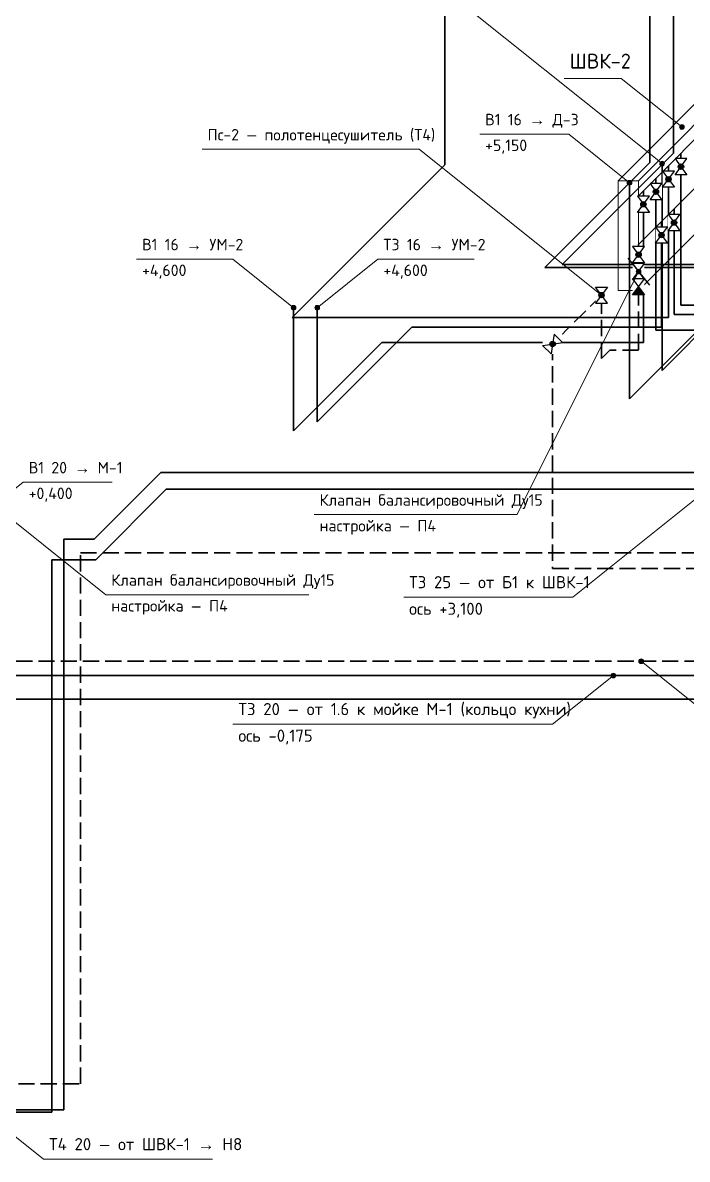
# Paper-space layout 'Лист' of a CAD drawing. Header units: millimetres. Extents: x 0 to 594, y 0 to 420.
# Drawn here: x 200.8 to 299.3, y 163.5 to 331.9 of the extents above; entities that cross this region are included whole.
import ezdxf
from ezdxf.enums import TextEntityAlignment as Align

# ---------------------------------------------------------------- set-up
doc = ezdxf.new("R2010")
doc.units = ezdxf.units.MM
doc.linetypes.add('ОВ_ШТРИХ', pattern=[330, 240, -90])
for name, color, linetype, lineweight in [('ВК_арматура', 7, 'Continuous', 25), ('ВК_В1', 150, 'Continuous', 35), ('ВК_марки', 7, 'Continuous', 18), ('ВК_оборуд_тонк', 8, 'Continuous', 18), ('ВК_Т3', 1, 'Continuous', 35), ('ВК_Т4', 30, 'Continuous', 35)]:
    doc.layers.add(name, color=color, linetype=linetype, lineweight=lineweight)
doc.styles.add('GOST', font='isocpeur.ttf', dxfattribs={"width": 0.9})

psp = doc.layouts.new('Лист')

# ---------------------------------------------------------------- hatches: boundary and pattern name
at = {"layer": 'ВК_марки'}
h = psp.add_hatch(color=7, dxfattribs=at)
edge = h.paths.add_edge_path()
edge.add_arc((298.47, 316.45), 0.35, 0, 360)
h = psp.add_hatch(color=7, dxfattribs=at)
edge = h.paths.add_edge_path()
edge.add_arc((290.71, 308.19), 0.35, 0, 360)
h = psp.add_hatch(color=7, dxfattribs=at)
edge = h.paths.add_edge_path()
edge.add_arc((240.94, 289.67), 0.35, 0, 360)
h = psp.add_hatch(color=7, dxfattribs=at)
edge = h.paths.add_edge_path()
edge.add_arc((244.44, 289.67), 0.35, 0, 360)
h = psp.add_hatch(color=7, dxfattribs=at)
edge = h.paths.add_edge_path()
edge.add_arc((292.44, 237.29), 0.35, 0, 360)
h = psp.add_hatch(color=7, dxfattribs=at)
edge = h.paths.add_edge_path()
edge.add_arc((288.32, 235.17), 0.35, 0, 360)

# ---------------------------------------------------------------- linework, layer by layer
at = {"layer": 'ВК_В1', "lineweight": 35}
for points in [[(263.36, 310.84), (263.36, 339.09)], [(293.72, 311.19), (293.72, 335.69)], [(305.15, 319.37), (292.07, 306.29)], [(298.34, 312.57), (298.34, 290.07)], [(256.64, 304.12), (263.36, 310.84)], [(287, 304.48), (293.72, 311.19)], [(296.49, 310.71), (296.49, 288.21)], [(290.71, 276.19), (290.71, 308.19)], [(294.63, 308.86), (294.63, 286.36)], [(292.77, 307), (292.77, 284.5)], [(240.74, 288.21), (256.64, 304.12)], [(278.16, 295.64), (287, 304.48)], [(303.91, 295.64), (278.16, 295.64)], [(240.94, 271.42), (240.94, 289.67)], [(298.34, 290.07), (358.59, 290.07)], [(296.49, 288.21), (240.74, 288.21)], [(300.88, 286.36), (290.71, 276.19)], [(294.63, 286.36), (300.88, 286.36)], [(254.02, 284.5), (240.94, 271.42)], [(292.77, 284.5), (254.02, 284.5)], [(221.29, 265.26), (211.39, 255.36)], [(380.79, 265.26), (221.29, 265.26)], [(211.39, 255.36), (206.89, 255.36)], [(206.89, 255.36), (206.89, 170.86)], [(384.2, 231.67), (182.7, 231.67)], [(206.89, 170.86), (173.39, 170.86)]]:
    psp.add_lwpolyline(points, dxfattribs=at)
at = {"layer": 'ВК_марки'}
for points in [[(298.47, 316.45), (289.47, 323.65)], [(290.71, 308.19), (281.71, 315.39)], [(240.94, 289.67), (231.94, 296.87)], [(244.44, 289.67), (253.44, 296.87)], [(191.89, 256.62), (200.89, 263.82)], [(302.3, 262.77), (282.3, 246.77)], [(199.13, 258.36), (213.13, 247.16)], [(292.44, 237.29), (319.44, 215.69)], [(288.32, 235.17), (279.32, 227.97)], [(189.91, 174.71), (203.91, 163.51)]]:
    psp.add_lwpolyline(points, dxfattribs=at)
for centre in [(298.47, 316.45), (290.71, 308.19), (240.94, 289.67), (244.44, 289.67), (292.44, 237.29), (288.32, 235.17)]:
    psp.add_circle(centre, 0.35, dxfattribs=at)
at = {"layer": 'ВК_оборуд_тонк'}
for points in [[(289.02, 308.49), (304.93, 324.4), (307.93, 324.4), (292.02, 308.49)], [(292.02, 292.24), (307.93, 308.15), (307.93, 324.4)]]:
    psp.add_lwpolyline(points, dxfattribs=at)
psp.add_lwpolyline([(289.02, 292.24), (292.02, 292.24), (292.02, 308.49), (289.02, 308.49)], close=True, dxfattribs=at)
at = {"layer": 'ВК_Т3', "lineweight": 35}
for points in [[(297.22, 312.57), (297.22, 335.69)], [(290.5, 305.85), (297.22, 312.57)], [(306.19, 313.17), (292.05, 299.02)], [(295.54, 280.39), (295.54, 311.02)], [(280.73, 296.08), (290.5, 305.85)], [(297.31, 304.28), (297.31, 288.66)], [(295.45, 302.43), (295.45, 286.8)], [(304.73, 296.08), (280.73, 296.08)], [(244.44, 272.79), (244.44, 289.67)], [(303.81, 288.66), (295.54, 280.39)], [(297.31, 288.66), (303.81, 288.66)], [(258.45, 286.8), (244.44, 272.79)], [(295.45, 286.8), (258.45, 286.8)], [(222.05, 262.77), (211.62, 252.34)], [(382.55, 262.77), (222.05, 262.77)], [(211.62, 252.34), (205.12, 252.34)], [(205.12, 252.34), (205.12, 170.47)], [(390.32, 235.17), (186.32, 235.17)], [(205.12, 170.47), (173.12, 170.47)]]:
    psp.add_lwpolyline(points, dxfattribs=at)
at = {"layer": 'ВК_Т4', "linetype": 'ОВ_ШТРИХ', "lineweight": 35, "ltscale": 0.01}
for points in [[(292.05, 299.02), (292.05, 283.4)], [(286.56, 291.54), (279.31, 284.29)], [(286.56, 282.16), (286.56, 291.54)], [(279.31, 284.29), (279.31, 251.04)], [(287.8, 283.4), (286.56, 282.16)], [(292.05, 283.4), (287.8, 283.4)], [(209.36, 174.71), (209.36, 253.34)], [(209.36, 253.34), (382.11, 253.34)], [(279.31, 251.04), (384.31, 251.04)], [(189.94, 237.29), (394.94, 237.29)], [(170.46, 174.71), (209.36, 174.71)]]:
    psp.add_lwpolyline(points, dxfattribs=at)

# ---------------------------------------------------------------- next in the draw order: wipeouts: each hides what was drawn before it
for points in [[(281.05, 323.95), (289.47, 323.95), (289.47, 327.1), (281.05, 327.1)], [(268.52, 315.69), (281.71, 315.69), (281.71, 318.22), (268.52, 318.22)], [(291.89, 303.8), (293.65, 303.8), (293.65, 306.2), (291.89, 306.2)], [(294.57, 299.23), (296.33, 299.23), (296.33, 301.63), (294.57, 301.63)], [(217.69, 297.17), (231.94, 297.17), (231.94, 299.69), (217.69, 299.69)], [(253.44, 297.17), (267.69, 297.17), (267.69, 299.69), (253.44, 299.69)], [(291.17, 296.32), (292.93, 296.32), (292.93, 298.72), (291.17, 298.72)], [(285.68, 290.34), (287.44, 290.34), (287.44, 292.74), (285.68, 292.74)], [(277.84, 282.82), (280.78, 282.82), (280.78, 285.76), (277.84, 285.76)], [(200.89, 264.12), (214.08, 264.12), (214.08, 266.64), (200.89, 266.64)], [(213.13, 247.46), (243.19, 247.46), (243.19, 249.98), (213.13, 249.98)], [(257.26, 247.07), (282.3, 247.07), (282.3, 249.72), (257.26, 249.72)], [(231.96, 228.27), (279.32, 228.27), (279.32, 230.92), (231.96, 230.92)], [(203.91, 163.81), (228.95, 163.81), (228.95, 166.46), (203.91, 166.46)]]:
    psp.add_wipeout(points)

# ---------------------------------------------------------------- next in the draw order: hatches: boundary and pattern name
at = {"layer": 'ВК_арматура'}
h = psp.add_hatch(color=7, dxfattribs=at)
edge = h.paths.add_edge_path()
edge.add_arc((292.77, 305), 0.4, 0, 360)
h = psp.add_hatch(color=7, dxfattribs=at)
edge = h.paths.add_edge_path()
edge.add_arc((295.45, 300.43), 0.4, 0, 360)
h = psp.add_hatch(color=7, dxfattribs=at)
edge = h.paths.add_edge_path()
edge.add_arc((292.05, 297.52), 0.4, 0, 360)
h = psp.add_hatch(color=7, dxfattribs=at)
edge = h.paths.add_edge_path()
edge.add_arc((286.56, 291.54), 0.4, 0, 360)
h = psp.add_hatch(color=7, dxfattribs=at)
edge = h.paths.add_edge_path()
edge.add_arc((279.31, 284.29), 0.4, 0, 360)
at = {"layer": 'ВК_марки'}
h = psp.add_hatch(color=7, dxfattribs=at)
edge = h.paths.add_edge_path()
edge.add_arc((286.56, 291.54), 0.35, 0, 360)

# ---------------------------------------------------------------- next in the draw order: linework, layer by layer
at = {"layer": 'ВК_арматура'}
for points in [[(292.77, 305), (293.65, 306.2), (291.89, 306.2)], [(292.77, 305), (293.65, 303.8), (291.89, 303.8)], [(295.45, 300.43), (296.33, 301.63), (294.57, 301.63)], [(295.45, 300.43), (296.33, 299.23), (294.57, 299.23)], [(292.05, 297.52), (292.93, 298.72), (291.17, 298.72)], [(292.05, 297.52), (292.93, 296.32), (291.17, 296.32)], [(286.56, 291.54), (285.68, 292.74), (287.44, 292.74)], [(286.56, 291.54), (285.68, 290.34), (287.44, 290.34)], [(279.31, 284.29), (280.78, 284.52), (279.54, 285.76)], [(279.31, 284.29), (279.09, 282.82), (277.84, 284.06)]]:
    psp.add_lwpolyline(points, close=True, dxfattribs=at)
for centre in [(292.77, 305), (295.45, 300.43), (292.05, 297.52), (286.56, 291.54), (279.31, 284.29)]:
    psp.add_circle(centre, 0.4, dxfattribs=at)
at = {"layer": 'ВК_марки'}
for points in [[(281.05, 323.65), (289.47, 323.65)], [(203.91, 163.51), (228.95, 163.51)]]:
    psp.add_lwpolyline(points, dxfattribs=at)
psp.add_circle((286.56, 291.54), 0.35, dxfattribs=at)

# ---------------------------------------------------------------- next in the draw order: texts
at = {"layer": 'ВК_марки', "style": 'GOST'}
for s, height, p in [('ШВК-2', 2.2, (281.85, 324.45)), ('В1 16 → Д-3', 1.7, (269.32, 316.19)), ('В1 16 → УМ-2', 1.7, (218.49, 297.67)), ('Т3 16 → УМ-2', 1.7, (254.24, 297.67)), ('В1 20 → М-1', 1.7, (201.69, 264.62)), ('Клапан балансировочный Ду15', 1.7, (213.93, 247.96)), ('Т3 25 — от Б1 к ШВК-1', 1.8, (258.06, 247.57)), ('Т3 20 — от 1.6 к мойке М-1 (кольцо кухни)', 1.8, (232.76, 228.77)), ('Т4 20 — от ШВК-1 → Н8', 1.8, (204.71, 164.31))]:
    psp.add_text(s, height=height, dxfattribs=at).set_placement(p, align=Align.BOTTOM_LEFT)

# ---------------------------------------------------------------- next in the draw order: wipeouts: each hides what was drawn before it
for points in [[(268.52, 312.57), (281.71, 312.57), (281.71, 315.09), (268.52, 315.09)], [(217.69, 294.04), (231.94, 294.04), (231.94, 296.57), (217.69, 296.57)], [(253.44, 294.04), (267.69, 294.04), (267.69, 296.57), (253.44, 296.57)], [(200.89, 260.99), (214.08, 260.99), (214.08, 263.52), (200.89, 263.52)], [(213.13, 244.33), (243.19, 244.33), (243.19, 246.86), (213.13, 246.86)], [(257.26, 243.82), (282.3, 243.82), (282.3, 246.47), (257.26, 246.47)], [(231.96, 225.02), (279.32, 225.02), (279.32, 227.67), (231.96, 227.67)]]:
    psp.add_wipeout(points)

# ---------------------------------------------------------------- next in the draw order: linework, layer by layer
at = {"layer": 'ВК_марки'}
for points in [[(295.54, 311.02), (260.54, 339.02)], [(268.52, 315.39), (281.71, 315.39)], [(286.56, 291.54), (259.56, 313.14)], [(217.69, 296.87), (231.94, 296.87)], [(253.44, 296.87), (267.69, 296.87)], [(200.89, 263.82), (214.08, 263.82)], [(213.13, 247.16), (243.19, 247.16)], [(257.26, 246.77), (282.3, 246.77)], [(231.96, 227.97), (279.32, 227.97)]]:
    psp.add_lwpolyline(points, dxfattribs=at)

# ---------------------------------------------------------------- next in the draw order: texts
at = {"layer": 'ВК_марки', "style": 'GOST'}
for s, height, p in [('+5,150', 1.7, (269.32, 314.59)), ('+4,600', 1.7, (218.49, 296.07)), ('+4,600', 1.7, (254.24, 296.07)), ('+0,400', 1.7, (201.69, 263.02)), ('настройка — П4', 1.7, (213.93, 246.36)), ('ось +3,100', 1.8, (258.06, 245.97)), ('ось -0,175', 1.8, (232.76, 227.17))]:
    psp.add_text(s, height=height, dxfattribs=at).set_placement(p, align=Align.TOP_LEFT)

# ---------------------------------------------------------------- next in the draw order: wipeouts: each hides what was drawn before it
for points in [[(293.75, 305.66), (295.51, 305.66), (295.51, 308.06), (293.75, 308.06)], [(296.43, 301.08), (298.19, 301.08), (298.19, 303.48), (296.43, 303.48)], [(291.17, 293.82), (292.93, 293.82), (292.93, 296.22), (291.17, 296.22)]]:
    psp.add_wipeout(points)

# ---------------------------------------------------------------- next in the draw order: hatches: boundary and pattern name
at = {"layer": 'ВК_арматура'}
h = psp.add_hatch(color=7, dxfattribs=at)
edge = h.paths.add_edge_path()
edge.add_arc((294.63, 306.86), 0.4, 0, 360)
h = psp.add_hatch(color=7, dxfattribs=at)
edge = h.paths.add_edge_path()
edge.add_arc((297.31, 302.28), 0.4, 0, 360)

# ---------------------------------------------------------------- next in the draw order: linework, layer by layer
for points in [[(294.63, 306.86), (295.51, 308.06), (293.75, 308.06)], [(294.63, 306.86), (295.51, 305.66), (293.75, 305.66)], [(297.31, 302.28), (298.19, 303.48), (296.43, 303.48)], [(297.31, 302.28), (298.19, 301.08), (296.43, 301.08)], [(292.05, 295.02), (292.93, 296.22), (291.17, 296.22)], [(292.05, 295.02), (292.93, 293.82), (291.17, 293.82)]]:
    psp.add_lwpolyline(points, close=True, dxfattribs=at)
psp.add_lwpolyline([(290.45, 297.02), (293.65, 293.02)], dxfattribs=at)
for centre in [(294.63, 306.86), (297.31, 302.28)]:
    psp.add_circle(centre, 0.4, dxfattribs=at)

# ---------------------------------------------------------------- next in the draw order: wipeouts: each hides what was drawn before it
psp.add_wipeout([(227.39, 313.44), (259.56, 313.44), (259.56, 315.96), (227.39, 315.96)])

# ---------------------------------------------------------------- next in the draw order: linework, layer by layer
at = {"layer": 'ВК_марки'}
psp.add_lwpolyline([(227.39, 313.14), (259.56, 313.14)], dxfattribs=at)

# ---------------------------------------------------------------- next in the draw order: texts
at = {"layer": 'ВК_марки', "style": 'GOST'}
psp.add_text('Пс-2 — полотенцесушитель (Т4)', height=1.7, dxfattribs=at).set_placement((228.19, 313.94), align=Align.BOTTOM_LEFT)

# ---------------------------------------------------------------- next in the draw order: wipeouts: each hides what was drawn before it
for points in [[(295.61, 307.51), (297.37, 307.51), (297.37, 309.91), (295.61, 309.91)], [(291.17, 291.57), (292.93, 291.57), (292.93, 293.97), (291.17, 293.97)]]:
    psp.add_wipeout(points)

# ---------------------------------------------------------------- next in the draw order: hatches: boundary and pattern name
at = {"layer": 'ВК_арматура'}
h = psp.add_hatch(color=7, dxfattribs=at)
edge = h.paths.add_edge_path()
edge.add_arc((296.49, 308.71), 0.4, 0, 360)
psp.add_hatch(color=7, dxfattribs=at).paths.add_polyline_path([(292.05, 292.77), (292.93, 291.57), (291.17, 291.57)])
at = {"layer": 'ВК_марки'}
h = psp.add_hatch(color=7, dxfattribs=at)
edge = h.paths.add_edge_path()
edge.add_arc((295.54, 311.02), 0.35, 0, 360)
h = psp.add_hatch(color=7, dxfattribs=at)
edge = h.paths.add_edge_path()
edge.add_arc((292.05, 295.02), 0.35, 0, 360)

# ---------------------------------------------------------------- next in the draw order: linework, layer by layer
at = {"layer": 'ВК_арматура'}
for points in [[(296.49, 308.71), (297.37, 309.91), (295.61, 309.91)], [(296.49, 308.71), (297.37, 307.51), (295.61, 307.51)], [(292.05, 292.77), (292.93, 293.97), (291.17, 293.97)], [(292.05, 292.77), (292.93, 291.57), (291.17, 291.57)]]:
    psp.add_lwpolyline(points, close=True, dxfattribs=at)
psp.add_circle((296.49, 308.71), 0.4, dxfattribs=at)
at = {"layer": 'ВК_марки'}
psp.add_lwpolyline([(292.05, 295.02), (274.05, 259.02)], dxfattribs=at)
for centre in [(295.54, 311.02), (292.05, 295.02)]:
    psp.add_circle(centre, 0.35, dxfattribs=at)

# ---------------------------------------------------------------- next in the draw order: wipeouts: each hides what was drawn before it
for points in [[(297.46, 309.37), (299.22, 309.37), (299.22, 311.77), (297.46, 311.77)], [(243.99, 259.32), (274.05, 259.32), (274.05, 261.85), (243.99, 261.85)]]:
    psp.add_wipeout(points)

# ---------------------------------------------------------------- next in the draw order: hatches: boundary and pattern name
at = {"layer": 'ВК_арматура'}
h = psp.add_hatch(color=7, dxfattribs=at)
edge = h.paths.add_edge_path()
edge.add_arc((298.34, 310.57), 0.4, 0, 360)

# ---------------------------------------------------------------- next in the draw order: linework, layer by layer
for points in [[(298.34, 310.57), (299.22, 311.77), (297.46, 311.77)], [(298.34, 310.57), (299.22, 309.37), (297.46, 309.37)]]:
    psp.add_lwpolyline(points, close=True, dxfattribs=at)
psp.add_circle((298.34, 310.57), 0.4, dxfattribs=at)

# ---------------------------------------------------------------- next in the draw order: texts
at = {"layer": 'ВК_марки', "style": 'GOST'}
psp.add_text('Клапан балансировочный Ду15', height=1.7, dxfattribs=at).set_placement((244.79, 259.82), align=Align.BOTTOM_LEFT)

# ---------------------------------------------------------------- next in the draw order: wipeouts: each hides what was drawn before it
psp.add_wipeout([(243.99, 256.2), (274.05, 256.2), (274.05, 258.72), (243.99, 258.72)])

# ---------------------------------------------------------------- next in the draw order: linework, layer by layer
at = {"layer": 'ВК_марки'}
psp.add_lwpolyline([(243.99, 259.02), (274.05, 259.02)], dxfattribs=at)

# ---------------------------------------------------------------- next in the draw order: texts
at = {"layer": 'ВК_марки', "style": 'GOST'}
psp.add_text('настройка — П4', height=1.7, dxfattribs=at).set_placement((244.79, 258.22), align=Align.TOP_LEFT)

doc.saveas('drawing.dxf')
